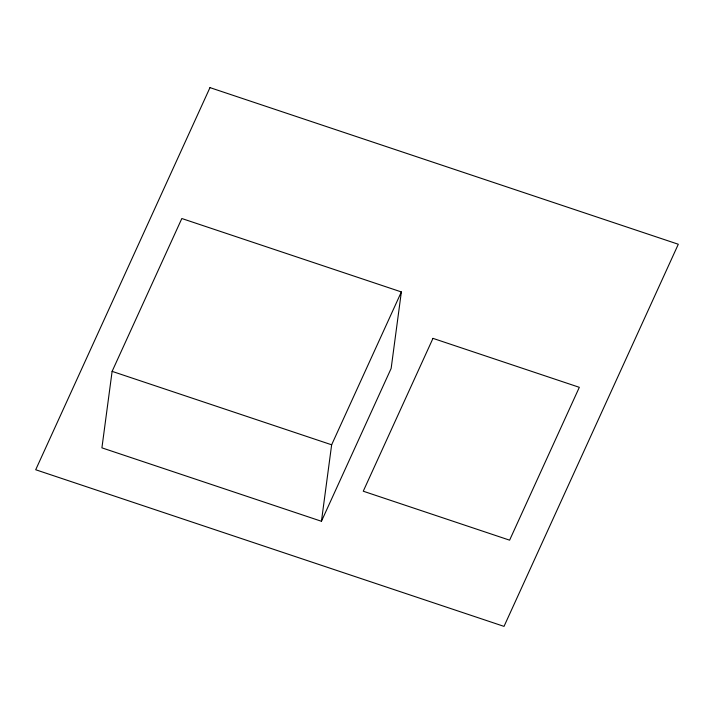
<?xml version="1.0" encoding="UTF-8"?>
<svg xmlns="http://www.w3.org/2000/svg" width="714" height="714" viewBox="0 0 714 714"><rect width="100%" height="100%" fill="white"/><g stroke="black" fill="none" stroke-linecap="round" stroke-linejoin="round"><path stroke-width="1.07" d="M112.116 371.369L101.915 447.848L321.443 521.274L391.147 368.424L401.357 291.937L181.829 218.52L112.116 371.369L331.644 444.795L321.443 521.274M331.644 444.795L401.357 291.937M209.978 87.617L35.7 469.75L504.022 626.383L678.3 244.25L209.978 87.617M432.97 338.365L363.256 491.214L509.609 540.168L579.322 387.318L432.97 338.365"/></g></svg>
